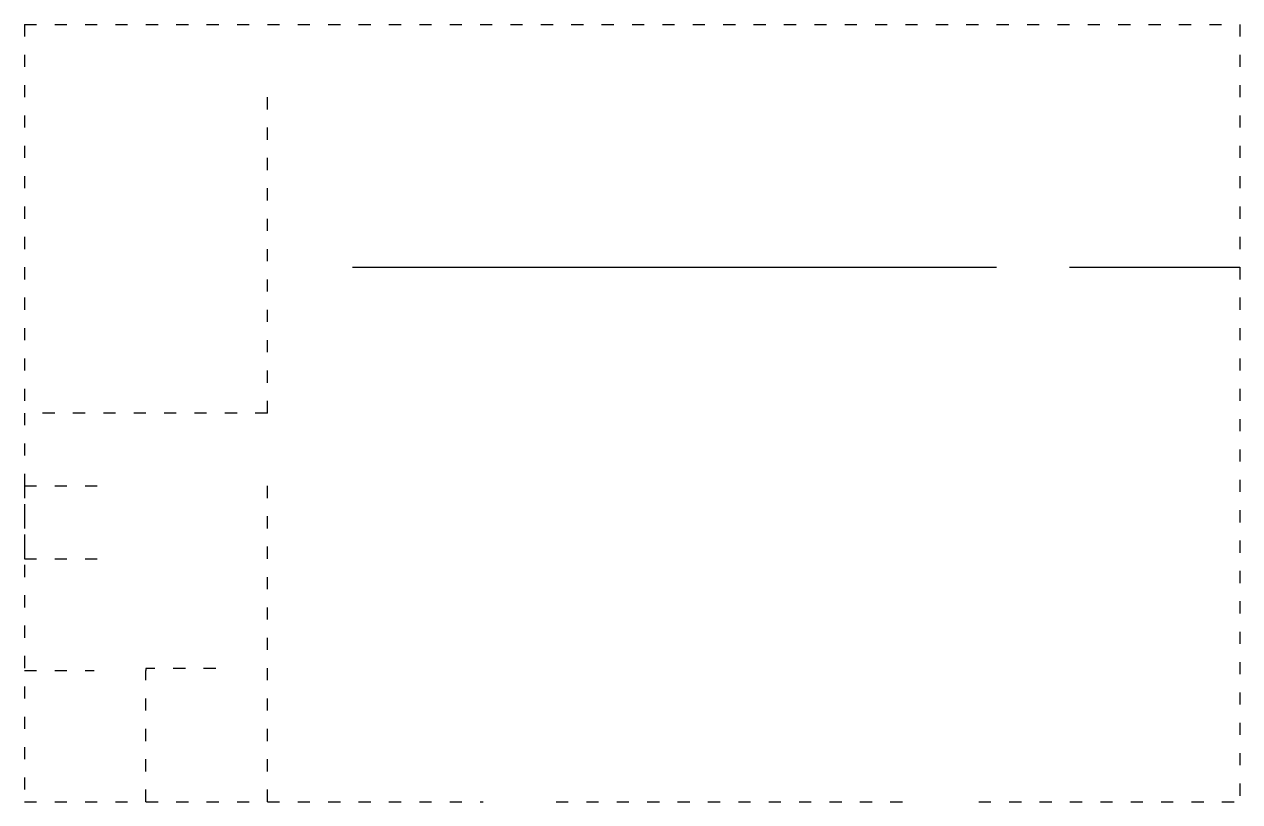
# Model space of a CAD drawing. Header units: inches. Extents: x -616 to 584, y -552 to 216.
import ezdxf

# ---------------------------------------------------------------- set-up
doc = ezdxf.new("R2010")
doc.units = ezdxf.units.IN
doc.header["$MEASUREMENT"] = 0
doc.linetypes.add('ACAD_ISO03W100', pattern=[30, 12, -18])

msp = doc.modelspace()

# ---------------------------------------------------------------- linework, layer by layer
at = {"linetype": 'ACAD_ISO03W100'}
for p, q in [((-616.3, 215.6), (-376.3, 215.6)), ((-616.3, 215.6), (-616.3, -168.4)), ((-376.3, 215.6), (583.7, 215.6)), ((583.7, 215.6), (583.7, -24.4)), ((-376.3, -168.4), (-376.3, 143.6)), ((583.7, -24.4), (583.7, -552.4)), ((-616.3, -168.4), (-616.3, -552.4)), ((-376.3, -168.4), (-616.3, -168.4)), ((-616.3, -168.4), (-616.3, -240.4)), ((-616.3, -240.4), (-616.3, -312.4)), ((-616.3, -240.4), (-544.3, -240.4)), ((-376.3, -552.4), (-376.3, -240.4)), ((-616.3, -312.4), (-544.3, -312.4)), ((-616.3, -422.8), (-547.4, -422.8)), ((-427.3, -420.7), (-496.3, -420.7)), ((-496.3, -420.7), (-496.3, -422.8)), ((-496.3, -552.4), (-496.3, -422.8)), ((-616.3, -552.4), (-376.3, -552.4)), ((-376.3, -552.4), (-163.3, -552.4)), ((-91.3, -552.4), (254.1, -552.4)), ((326.1, -552.4), (583.7, -552.4))]:
    msp.add_line(p, q, dxfattribs=at)
for p, q in [((-292.3, -24.4), (343.7, -24.4)), ((415.7, -24.4), (583.7, -24.4))]:
    msp.add_line(p, q)

doc.saveas('drawing.dxf')
